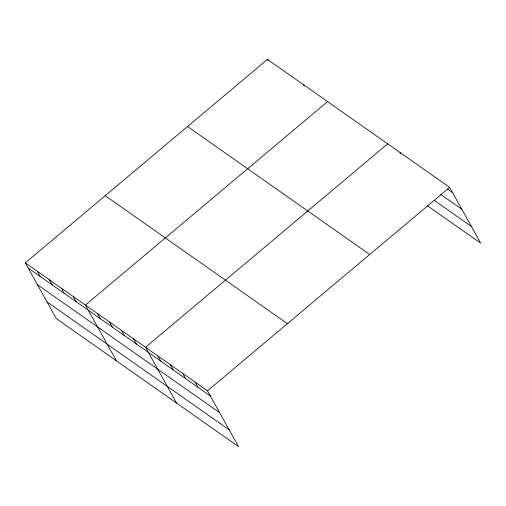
<?xml version="1.0" encoding="UTF-8"?>
<svg xmlns="http://www.w3.org/2000/svg" width="506" height="506" viewBox="0 0 506 506"><rect width="100%" height="100%" fill="white"/><g stroke="black" fill="none" stroke-linecap="round" stroke-linejoin="round"><path stroke-width="0.76" d="M25.3 262.835L207.485 390.809L238.547 446.615L56.362 318.641L25.3 262.835L267.453 59.385L449.638 187.359L480.7 243.165L427.431 205.746M327.572 101.617L85.419 305.067L116.481 360.873M387.697 143.843L145.545 347.299L176.607 403.105M207.485 390.809L449.638 187.359M447.557 189.042L452.516 192.52M440.751 194.443L461.814 209.231M434.23 200.344L471.396 226.454M187.543 126.525L369.728 254.499M105.21 195.695L287.395 323.669M28.178 268.003L210.363 395.977M37.476 284.714L219.661 412.687M47.058 301.93L229.243 429.904M400.082 152.546L400.803 153.837M303.524 84.723L304.245 86.014M267.453 59.385L268.174 60.676M195.095 382.106L197.972 387.273M182.71 373.403L185.582 378.57M170.32 364.706L173.197 369.867M157.929 356.003L160.807 361.164M133.521 338.856L136.392 344.017M121.497 330.405L124.368 335.573M109.467 321.961L112.345 327.123M97.443 313.511L100.321 318.679M73.395 296.624L76.273 301.785M61.371 288.173L64.249 293.341M49.348 279.729L52.226 284.891M37.324 271.279L40.202 276.447"/></g></svg>
